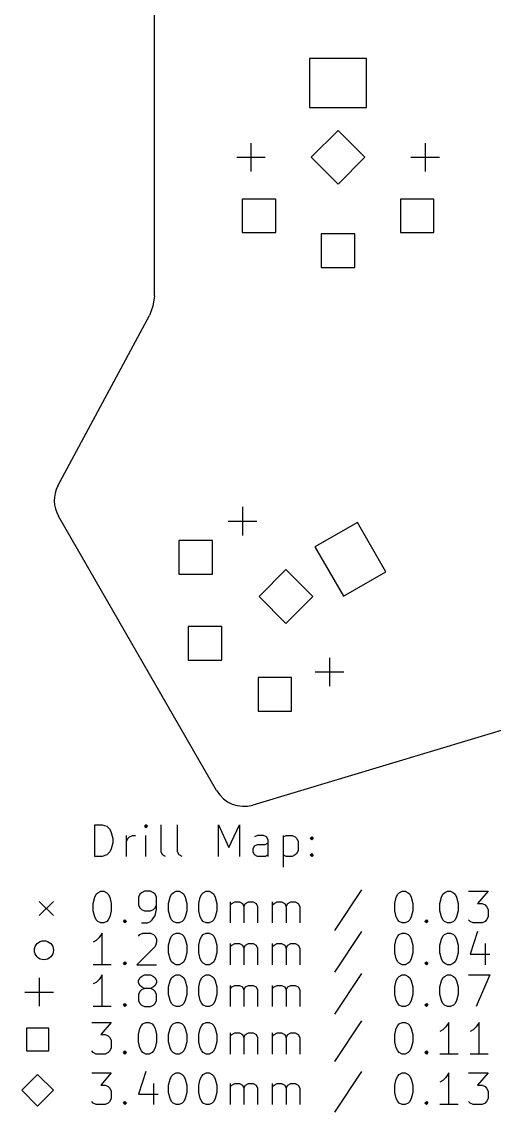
# Model space of a CAD drawing. Extents: x 80 to 226, y -166 to -35.
# Drawn here: x 80 to 109.9, y -166 to -97.1 of the extents above; entities that cross this region are included whole.
import ezdxf

# ---------------------------------------------------------------- set-up
doc = ezdxf.new("R2010")
doc.units = 0
doc.layers.add('BLACK', color=7, linetype='CONTINUOUS')

msp = doc.modelspace()

# ---------------------------------------------------------------- linework, layer by layer
at = {"layer": 'BLACK', "linetype": 'CONTINUOUS'}
for p, q in [((88.4, -114.403101), (88.4, -39.4)), ((98.2, -99.401), (98.2, -102.501)), ((101.8, -99.401), (98.2, -99.401)), ((101.8, -102.501), (101.8, -99.401)), ((98.2, -102.501), (101.8, -102.501)), ((100, -103.95), (98.3, -105.65)), ((101.7, -105.65), (100, -103.95)), ((94.5, -104.75), (94.5, -106.55)), ((105.5, -104.75), (105.5, -106.55)), ((93.6, -105.65), (95.4, -105.65)), ((98.3, -105.65), (100, -107.35)), ((100, -107.35), (101.7, -105.65)), ((104.6, -105.65), (106.4, -105.65)), ((96.06067, -108.28933), (93.93933, -108.28933)), ((93.93933, -108.28933), (93.93933, -110.41067)), ((96.06067, -110.41067), (96.06067, -108.28933)), ((106.06067, -108.28933), (103.93933, -108.28933)), ((103.93933, -108.28933), (103.93933, -110.41067)), ((106.06067, -110.41067), (106.06067, -108.28933)), ((93.93933, -110.41067), (96.06067, -110.41067)), ((101.06067, -110.48933), (98.93933, -110.48933)), ((98.93933, -110.48933), (98.93933, -112.61067)), ((101.06067, -112.61067), (101.06067, -110.48933)), ((103.93933, -110.41067), (106.06067, -110.41067)), ((98.93933, -112.61067), (101.06067, -112.61067)), ((88.4, -114.403101), (88.2972, -115.0531)), ((82.290056, -126.397417), (88.0972, -115.6531)), ((88.2972, -115.0531), (88.0972, -115.6531)), ((93.96, -127.73686), (93.96, -129.53686)), ((92.331436, -145.654671), (82.341192, -128.315144)), ((93.06, -128.63686), (94.86, -128.63686)), ((101.221793, -128.716654), (98.537114, -130.266654)), ((103.021793, -131.834346), (101.221793, -128.716654)), ((92.066376, -129.859203), (89.945036, -129.859203)), ((89.945036, -129.859203), (89.945036, -131.980543)), ((92.066376, -131.980543), (92.066376, -129.859203)), ((98.537114, -130.266654), (100.337114, -133.384346)), ((89.945036, -131.980543), (92.066376, -131.980543)), ((96.71, -131.7), (95.01, -133.4)), ((98.41, -133.4), (96.71, -131.7)), ((100.337114, -133.384346), (103.021793, -131.834346)), ((138.251328, -133.4495), (94.62, -146.5795)), ((95.01, -133.4), (96.71, -135.1)), ((96.71, -135.1), (98.41, -133.4)), ((92.66112, -135.28933), (90.53978, -135.28933)), ((90.53978, -135.28933), (90.53978, -137.41067)), ((92.66112, -137.41067), (92.66112, -135.28933)), ((90.53978, -137.41067), (92.66112, -137.41067)), ((99.46, -137.26314), (99.46, -139.06314)), ((98.56, -138.16314), (100.36, -138.16314)), ((97.066376, -138.519457), (94.945036, -138.519457)), ((94.945036, -138.519457), (94.945036, -140.640797)), ((97.066376, -140.640797), (97.066376, -138.519457)), ((94.945036, -140.640797), (97.066376, -140.640797)), ((84.627839, -149.822734), (84.627839, -147.822734)), ((84.627839, -147.822734), (85.104029, -147.822734)), ((85.104029, -147.822734), (85.389744, -147.917972)), ((85.389744, -147.917972), (85.58022, -148.108448)), ((85.58022, -148.108448), (85.675458, -148.298924)), ((87.865934, -147.822734), (87.770696, -147.917972)), ((87.770696, -147.917972), (87.865934, -148.01321)), ((87.961172, -147.917972), (87.865934, -147.822734)), ((87.865934, -147.822734), (87.865934, -148.01321)), ((87.865934, -148.01321), (87.961172, -147.917972)), ((88.818315, -149.537019), (88.818315, -147.822734)), ((89.865934, -149.537019), (89.865934, -147.822734)), ((92.437363, -149.822734), (92.437363, -147.822734)), ((92.437363, -147.822734), (93.10403, -149.251305)), ((93.10403, -149.251305), (93.770696, -147.822734)), ((93.770696, -147.822734), (93.770696, -149.822734)), ((85.675458, -148.298924), (85.770696, -148.679876)), ((85.770696, -148.679876), (85.770696, -148.965591)), ((86.627839, -149.822734), (86.627839, -148.4894)), ((86.627839, -148.870353), (86.723077, -148.679876)), ((86.723077, -148.679876), (86.818315, -148.584638)), ((86.818315, -148.584638), (87.008791, -148.4894)), ((87.008791, -148.4894), (87.199268, -148.4894)), ((87.865934, -149.822734), (87.865934, -148.4894)), ((94.913553, -148.4894), (94.723077, -148.584638)), ((95.294506, -148.4894), (94.913553, -148.4894)), ((95.484982, -148.584638), (95.294506, -148.4894)), ((95.58022, -148.775115), (95.484982, -148.584638)), ((95.58022, -149.822734), (95.58022, -148.775115)), ((96.532601, -148.4894), (96.532601, -150.4894)), ((96.532601, -148.584638), (96.723077, -148.4894)), ((96.723077, -148.4894), (97.10403, -148.4894)), ((97.10403, -148.4894), (97.294506, -148.584638)), ((97.294506, -148.584638), (97.389744, -148.679876)), ((97.389744, -148.679876), (97.484982, -148.870353)), ((98.246887, -148.679876), (98.342125, -148.584638)), ((98.342125, -148.775115), (98.246887, -148.679876)), ((98.342125, -148.584638), (98.437363, -148.679876)), ((98.342125, -148.584638), (98.342125, -148.775115)), ((98.437363, -148.679876), (98.342125, -148.775115)), ((85.675458, -149.346543), (85.58022, -149.537019)), ((85.770696, -148.965591), (85.675458, -149.346543)), ((94.627839, -149.346543), (94.723077, -149.156067)), ((94.627839, -149.537019), (94.627839, -149.346543)), ((94.723077, -149.156067), (94.913553, -149.060829)), ((94.913553, -149.060829), (95.389744, -149.060829)), ((95.389744, -149.060829), (95.58022, -148.965591)), ((97.484982, -149.441781), (97.389744, -149.632257)), ((97.484982, -148.870353), (97.484982, -149.441781)), ((85.104029, -149.822734), (84.627839, -149.822734)), ((85.389744, -149.727496), (85.104029, -149.822734)), ((85.58022, -149.537019), (85.389744, -149.727496)), ((88.913553, -149.727496), (88.818315, -149.537019)), ((89.104029, -149.822734), (88.913553, -149.727496)), ((89.961172, -149.727496), (89.865934, -149.537019)), ((90.151648, -149.822734), (89.961172, -149.727496)), ((94.723077, -149.727496), (94.627839, -149.537019)), ((94.913553, -149.822734), (94.723077, -149.727496)), ((95.389744, -149.822734), (94.913553, -149.822734)), ((95.58022, -149.727496), (95.389744, -149.822734)), ((96.723077, -149.822734), (96.532601, -149.727496)), ((97.10403, -149.822734), (96.723077, -149.822734)), ((97.294506, -149.727496), (97.10403, -149.822734)), ((97.389744, -149.632257), (97.294506, -149.727496)), ((98.246887, -149.727496), (98.342125, -149.632257)), ((98.342125, -149.822734), (98.246887, -149.727496)), ((98.342125, -149.632257), (98.437363, -149.727496)), ((98.342125, -149.632257), (98.342125, -149.822734)), ((98.437363, -149.727496), (98.342125, -149.822734)), ((84.627839, -152.403686), (84.723077, -152.21321)), ((84.723077, -152.21321), (84.818315, -152.117972)), ((84.818315, -152.117972), (85.008791, -152.022734)), ((85.008791, -152.022734), (85.199268, -152.022734)), ((85.199268, -152.022734), (85.389744, -152.117972)), ((85.389744, -152.117972), (85.484982, -152.21321)), ((85.484982, -152.21321), (85.58022, -152.403686)), ((87.484982, -152.21321), (87.389744, -152.403686)), ((87.58022, -152.117972), (87.484982, -152.21321)), ((87.770696, -152.022734), (87.58022, -152.117972)), ((88.151649, -152.022734), (87.770696, -152.022734)), ((88.342125, -152.117972), (88.151649, -152.022734)), ((88.437363, -152.21321), (88.342125, -152.117972)), ((88.532601, -152.403686), (88.437363, -152.21321)), ((89.389744, -152.403686), (89.484982, -152.21321)), ((89.484982, -152.21321), (89.58022, -152.117972)), ((89.58022, -152.117972), (89.770696, -152.022734)), ((89.770696, -152.022734), (89.961173, -152.022734)), ((89.961173, -152.022734), (90.151649, -152.117972)), ((90.151649, -152.117972), (90.246887, -152.21321)), ((90.246887, -152.21321), (90.342125, -152.403686)), ((91.294506, -152.403686), (91.389744, -152.21321)), ((91.389744, -152.21321), (91.484982, -152.117972)), ((91.484982, -152.117972), (91.675458, -152.022734)), ((91.675458, -152.022734), (91.865935, -152.022734)), ((91.865935, -152.022734), (92.056411, -152.117972)), ((92.056411, -152.117972), (92.151649, -152.21321)), ((92.151649, -152.21321), (92.246887, -152.403686)), ((101.484983, -151.927496), (99.770698, -154.498924)), ((103.67546, -152.403686), (103.770698, -152.21321)), ((103.770698, -152.21321), (103.865936, -152.117972)), ((103.865936, -152.117972), (104.056412, -152.022734)), ((104.056412, -152.022734), (104.246889, -152.022734)), ((104.246889, -152.022734), (104.437365, -152.117972)), ((104.437365, -152.117972), (104.532603, -152.21321)), ((104.532603, -152.21321), (104.627841, -152.403686)), ((106.532603, -152.403686), (106.627841, -152.21321)), ((106.627841, -152.21321), (106.723079, -152.117972)), ((106.723079, -152.117972), (106.913555, -152.022734)), ((106.913555, -152.022734), (107.104032, -152.022734)), ((107.104032, -152.022734), (107.294508, -152.117972)), ((107.294508, -152.117972), (107.389746, -152.21321)), ((107.389746, -152.21321), (107.484984, -152.403686)), ((108.246889, -152.022734), (109.484984, -152.022734)), ((109.484984, -152.022734), (108.818317, -152.784638)), ((81.120071, -152.657896), (82.020071, -153.557896)), ((82.020071, -152.657896), (81.120071, -153.557896)), ((84.532601, -152.784638), (84.627839, -152.403686)), ((84.532601, -153.260829), (84.532601, -152.784638)), ((85.58022, -152.403686), (85.675458, -152.784638)), ((85.675458, -152.784638), (85.675458, -153.260829)), ((87.389744, -152.403686), (87.389744, -152.879876)), ((87.389744, -152.879876), (87.484982, -153.070353)), ((88.437363, -153.070353), (88.532601, -152.879876)), ((88.532601, -153.165591), (88.532601, -152.403686)), ((89.294506, -152.784638), (89.389744, -152.403686)), ((89.294506, -153.260829), (89.294506, -152.784638)), ((90.342125, -152.403686), (90.437363, -152.784638)), ((90.437363, -152.784638), (90.437363, -153.260829)), ((91.199268, -152.784638), (91.294506, -152.403686)), ((91.199268, -153.260829), (91.199268, -152.784638)), ((92.246887, -152.403686), (92.342125, -152.784638)), ((92.342125, -152.784638), (92.342125, -153.260829)), ((93.199268, -154.022734), (93.199268, -152.6894)), ((93.199268, -152.879876), (93.294506, -152.784638)), ((93.294506, -152.784638), (93.484982, -152.6894)), ((93.484982, -152.6894), (93.770697, -152.6894)), ((93.770697, -152.6894), (93.961173, -152.784638)), ((93.961173, -152.784638), (94.056411, -152.975115)), ((94.056411, -152.975115), (94.151649, -152.784638)), ((94.151649, -152.784638), (94.342125, -152.6894)), ((94.342125, -152.6894), (94.627839, -152.6894)), ((94.627839, -152.6894), (94.818316, -152.784638)), ((94.818316, -152.784638), (94.913554, -152.975115)), ((95.865935, -154.022734), (95.865935, -152.6894)), ((95.865935, -152.879876), (95.961173, -152.784638)), ((95.961173, -152.784638), (96.151649, -152.6894)), ((96.151649, -152.6894), (96.437364, -152.6894)), ((96.437364, -152.6894), (96.62784, -152.784638)), ((96.62784, -152.784638), (96.723078, -152.975115)), ((96.723078, -152.975115), (96.818316, -152.784638)), ((96.818316, -152.784638), (97.008792, -152.6894)), ((97.008792, -152.6894), (97.294506, -152.6894)), ((97.294506, -152.6894), (97.484983, -152.784638)), ((97.484983, -152.784638), (97.580221, -152.975115)), ((103.580222, -152.784638), (103.67546, -152.403686)), ((103.580222, -153.260829), (103.580222, -152.784638)), ((104.627841, -152.403686), (104.723079, -152.784638)), ((104.723079, -152.784638), (104.723079, -153.260829)), ((106.437365, -152.784638), (106.532603, -152.403686)), ((106.437365, -153.260829), (106.437365, -152.784638)), ((107.484984, -152.403686), (107.580222, -152.784638)), ((107.580222, -152.784638), (107.580222, -153.260829)), ((108.818317, -152.784638), (109.104032, -152.784638)), ((109.104032, -152.784638), (109.294508, -152.879876)), ((109.294508, -152.879876), (109.389746, -152.975115)), ((84.627839, -153.641781), (84.532601, -153.260829)), ((85.675458, -153.260829), (85.58022, -153.641781)), ((87.484982, -153.070353), (87.58022, -153.165591)), ((87.58022, -153.165591), (87.770696, -153.260829)), ((87.770696, -153.260829), (88.151649, -153.260829)), ((88.151649, -153.260829), (88.342125, -153.165591)), ((88.246887, -153.832257), (88.437363, -153.546543)), ((88.342125, -153.165591), (88.437363, -153.070353)), ((88.437363, -153.546543), (88.532601, -153.165591)), ((89.389744, -153.641781), (89.294506, -153.260829)), ((90.437363, -153.260829), (90.342125, -153.641781)), ((91.294506, -153.641781), (91.199268, -153.260829)), ((92.342125, -153.260829), (92.246887, -153.641781)), ((94.056411, -152.975115), (94.056411, -154.022734)), ((94.913554, -152.975115), (94.913554, -154.022734)), ((96.723078, -152.975115), (96.723078, -154.022734)), ((97.580221, -152.975115), (97.580221, -154.022734)), ((103.67546, -153.641781), (103.580222, -153.260829)), ((104.723079, -153.260829), (104.627841, -153.641781)), ((106.532603, -153.641781), (106.437365, -153.260829)), ((107.580222, -153.260829), (107.484984, -153.641781)), ((109.389746, -152.975115), (109.484984, -153.165591)), ((109.484984, -153.165591), (109.484984, -153.641781)), ((84.723077, -153.832257), (84.627839, -153.641781)), ((84.818315, -153.927496), (84.723077, -153.832257)), ((85.008791, -154.022734), (84.818315, -153.927496)), ((85.199268, -154.022734), (85.008791, -154.022734)), ((85.389744, -153.927496), (85.199268, -154.022734)), ((85.484982, -153.832257), (85.389744, -153.927496)), ((85.58022, -153.641781), (85.484982, -153.832257)), ((86.437363, -153.927496), (86.532601, -153.832257)), ((86.532601, -154.022734), (86.437363, -153.927496)), ((86.532601, -153.832257), (86.627839, -153.927496)), ((86.532601, -153.832257), (86.532601, -154.022734)), ((86.627839, -153.927496), (86.532601, -154.022734)), ((87.58022, -154.022734), (87.961172, -154.022734)), ((87.961172, -154.022734), (88.151649, -153.927496)), ((88.151649, -153.927496), (88.246887, -153.832257)), ((89.484982, -153.832257), (89.389744, -153.641781)), ((89.58022, -153.927496), (89.484982, -153.832257)), ((89.770696, -154.022734), (89.58022, -153.927496)), ((89.961173, -154.022734), (89.770696, -154.022734)), ((90.151649, -153.927496), (89.961173, -154.022734)), ((90.246887, -153.832257), (90.151649, -153.927496)), ((90.342125, -153.641781), (90.246887, -153.832257)), ((91.389744, -153.832257), (91.294506, -153.641781)), ((91.484982, -153.927496), (91.389744, -153.832257)), ((91.675458, -154.022734), (91.484982, -153.927496)), ((91.865935, -154.022734), (91.675458, -154.022734)), ((92.056411, -153.927496), (91.865935, -154.022734)), ((92.151649, -153.832257), (92.056411, -153.927496)), ((92.246887, -153.641781), (92.151649, -153.832257)), ((103.770698, -153.832257), (103.67546, -153.641781)), ((103.865936, -153.927496), (103.770698, -153.832257)), ((104.056412, -154.022734), (103.865936, -153.927496)), ((104.246889, -154.022734), (104.056412, -154.022734)), ((104.437365, -153.927496), (104.246889, -154.022734)), ((104.532603, -153.832257), (104.437365, -153.927496)), ((104.627841, -153.641781), (104.532603, -153.832257)), ((105.484984, -153.927496), (105.580222, -153.832257)), ((105.580222, -154.022734), (105.484984, -153.927496)), ((105.580222, -153.832257), (105.67546, -153.927496)), ((105.580222, -153.832257), (105.580222, -154.022734)), ((105.67546, -153.927496), (105.580222, -154.022734)), ((106.627841, -153.832257), (106.532603, -153.641781)), ((106.723079, -153.927496), (106.627841, -153.832257)), ((106.913555, -154.022734), (106.723079, -153.927496)), ((107.104032, -154.022734), (106.913555, -154.022734)), ((107.294508, -153.927496), (107.104032, -154.022734)), ((107.389746, -153.832257), (107.294508, -153.927496)), ((107.484984, -153.641781), (107.389746, -153.832257)), ((108.342127, -153.927496), (108.246889, -153.832257)), ((108.532603, -154.022734), (108.342127, -153.927496)), ((109.104032, -154.022734), (108.532603, -154.022734)), ((109.294508, -153.927496), (109.104032, -154.022734)), ((109.389746, -153.832257), (109.294508, -153.927496)), ((109.484984, -153.641781), (109.389746, -153.832257)), ((84.913553, -154.948448), (84.723077, -155.138924)), ((85.104029, -154.662734), (84.913553, -154.948448)), ((85.104029, -156.662734), (85.104029, -154.662734)), ((87.389744, -154.85321), (87.484982, -154.757972)), ((87.484982, -154.757972), (87.675458, -154.662734)), ((87.675458, -154.662734), (88.151649, -154.662734)), ((88.151649, -154.662734), (88.342125, -154.757972)), ((88.342125, -154.757972), (88.437363, -154.85321)), ((88.437363, -154.85321), (88.532601, -155.043686)), ((89.389744, -155.043686), (89.484982, -154.85321)), ((89.484982, -154.85321), (89.58022, -154.757972)), ((89.58022, -154.757972), (89.770696, -154.662734)), ((89.770696, -154.662734), (89.961173, -154.662734)), ((89.961173, -154.662734), (90.151649, -154.757972)), ((90.151649, -154.757972), (90.246887, -154.85321)), ((90.246887, -154.85321), (90.342125, -155.043686)), ((91.294506, -155.043686), (91.389744, -154.85321)), ((91.389744, -154.85321), (91.484982, -154.757972)), ((91.484982, -154.757972), (91.675458, -154.662734)), ((91.675458, -154.662734), (91.865935, -154.662734)), ((91.865935, -154.662734), (92.056411, -154.757972)), ((92.056411, -154.757972), (92.151649, -154.85321)), ((92.151649, -154.85321), (92.246887, -155.043686)), ((101.484983, -154.567496), (99.770698, -157.138924)), ((103.67546, -155.043686), (103.770698, -154.85321)), ((103.770698, -154.85321), (103.865936, -154.757972)), ((103.865936, -154.757972), (104.056412, -154.662734)), ((104.056412, -154.662734), (104.246889, -154.662734)), ((104.246889, -154.662734), (104.437365, -154.757972)), ((104.437365, -154.757972), (104.532603, -154.85321)), ((104.532603, -154.85321), (104.627841, -155.043686)), ((106.532603, -155.043686), (106.627841, -154.85321)), ((106.627841, -154.85321), (106.723079, -154.757972)), ((106.723079, -154.757972), (106.913555, -154.662734)), ((106.913555, -154.662734), (107.104032, -154.662734)), ((107.104032, -154.662734), (107.294508, -154.757972)), ((107.294508, -154.757972), (107.389746, -154.85321)), ((107.389746, -154.85321), (107.484984, -155.043686)), ((108.818317, -154.567496), (108.342127, -155.996067)), ((84.723077, -155.138924), (84.532601, -155.234162)), ((88.437363, -155.519876), (87.294506, -156.662734)), ((88.532601, -155.234162), (88.437363, -155.519876)), ((88.532601, -155.043686), (88.532601, -155.234162)), ((89.294506, -155.424638), (89.389744, -155.043686)), ((89.294506, -155.900829), (89.294506, -155.424638)), ((90.342125, -155.043686), (90.437363, -155.424638)), ((90.437363, -155.424638), (90.437363, -155.900829)), ((91.199268, -155.424638), (91.294506, -155.043686)), ((91.199268, -155.900829), (91.199268, -155.424638)), ((92.246887, -155.043686), (92.342125, -155.424638)), ((92.342125, -155.424638), (92.342125, -155.900829)), ((93.199268, -156.662734), (93.199268, -155.3294)), ((93.199268, -155.519876), (93.294506, -155.424638)), ((93.294506, -155.424638), (93.484982, -155.3294)), ((93.484982, -155.3294), (93.770697, -155.3294)), ((93.770697, -155.3294), (93.961173, -155.424638)), ((93.961173, -155.424638), (94.056411, -155.615115)), ((94.056411, -155.615115), (94.151649, -155.424638)), ((94.056411, -155.615115), (94.056411, -156.662734)), ((94.151649, -155.424638), (94.342125, -155.3294)), ((94.342125, -155.3294), (94.627839, -155.3294)), ((94.627839, -155.3294), (94.818316, -155.424638)), ((94.818316, -155.424638), (94.913554, -155.615115)), ((94.913554, -155.615115), (94.913554, -156.662734)), ((95.865935, -156.662734), (95.865935, -155.3294)), ((95.865935, -155.519876), (95.961173, -155.424638)), ((95.961173, -155.424638), (96.151649, -155.3294)), ((96.151649, -155.3294), (96.437364, -155.3294)), ((96.437364, -155.3294), (96.62784, -155.424638)), ((96.62784, -155.424638), (96.723078, -155.615115)), ((96.723078, -155.615115), (96.818316, -155.424638)), ((96.723078, -155.615115), (96.723078, -156.662734)), ((96.818316, -155.424638), (97.008792, -155.3294)), ((97.008792, -155.3294), (97.294506, -155.3294)), ((97.294506, -155.3294), (97.484983, -155.424638)), ((97.484983, -155.424638), (97.580221, -155.615115)), ((97.580221, -155.615115), (97.580221, -156.662734)), ((103.580222, -155.424638), (103.67546, -155.043686)), ((103.580222, -155.900829), (103.580222, -155.424638)), ((104.627841, -155.043686), (104.723079, -155.424638)), ((104.723079, -155.424638), (104.723079, -155.900829)), ((106.437365, -155.424638), (106.532603, -155.043686)), ((106.437365, -155.900829), (106.437365, -155.424638)), ((107.484984, -155.043686), (107.580222, -155.424638)), ((107.580222, -155.424638), (107.580222, -155.900829)), ((109.294508, -155.3294), (109.294508, -156.662734)), ((89.389744, -156.281781), (89.294506, -155.900829)), ((89.484982, -156.472257), (89.389744, -156.281781)), ((90.342125, -156.281781), (90.246887, -156.472257)), ((90.437363, -155.900829), (90.342125, -156.281781)), ((91.294506, -156.281781), (91.199268, -155.900829)), ((91.389744, -156.472257), (91.294506, -156.281781)), ((92.246887, -156.281781), (92.151649, -156.472257)), ((92.342125, -155.900829), (92.246887, -156.281781)), ((103.67546, -156.281781), (103.580222, -155.900829)), ((103.770698, -156.472257), (103.67546, -156.281781)), ((104.627841, -156.281781), (104.532603, -156.472257)), ((104.723079, -155.900829), (104.627841, -156.281781)), ((106.532603, -156.281781), (106.437365, -155.900829)), ((106.627841, -156.472257), (106.532603, -156.281781)), ((107.484984, -156.281781), (107.389746, -156.472257)), ((107.580222, -155.900829), (107.484984, -156.281781)), ((108.342127, -155.996067), (109.580222, -155.996067)), ((85.675458, -156.662734), (84.532601, -156.662734)), ((86.437363, -156.567496), (86.532601, -156.472257)), ((86.532601, -156.662734), (86.437363, -156.567496)), ((86.532601, -156.472257), (86.627839, -156.567496)), ((86.532601, -156.472257), (86.532601, -156.662734)), ((86.627839, -156.567496), (86.532601, -156.662734)), ((87.294506, -156.662734), (88.532601, -156.662734)), ((89.58022, -156.567496), (89.484982, -156.472257)), ((89.770696, -156.662734), (89.58022, -156.567496)), ((89.961173, -156.662734), (89.770696, -156.662734)), ((90.151649, -156.567496), (89.961173, -156.662734)), ((90.246887, -156.472257), (90.151649, -156.567496)), ((91.484982, -156.567496), (91.389744, -156.472257)), ((91.675458, -156.662734), (91.484982, -156.567496)), ((91.865935, -156.662734), (91.675458, -156.662734)), ((92.056411, -156.567496), (91.865935, -156.662734)), ((92.151649, -156.472257), (92.056411, -156.567496)), ((103.865936, -156.567496), (103.770698, -156.472257)), ((104.056412, -156.662734), (103.865936, -156.567496)), ((104.246889, -156.662734), (104.056412, -156.662734)), ((104.437365, -156.567496), (104.246889, -156.662734)), ((104.532603, -156.472257), (104.437365, -156.567496)), ((105.484984, -156.567496), (105.580222, -156.472257)), ((105.580222, -156.662734), (105.484984, -156.567496)), ((105.580222, -156.472257), (105.67546, -156.567496)), ((105.580222, -156.472257), (105.580222, -156.662734)), ((105.67546, -156.567496), (105.580222, -156.662734)), ((106.723079, -156.567496), (106.627841, -156.472257)), ((106.913555, -156.662734), (106.723079, -156.567496)), ((107.104032, -156.662734), (106.913555, -156.662734)), ((107.294508, -156.567496), (107.104032, -156.662734)), ((107.389746, -156.472257), (107.294508, -156.567496)), ((81.120071, -157.487896), (81.120071, -159.287896)), ((84.913553, -157.588448), (84.723077, -157.778924)), ((85.104029, -157.302734), (84.913553, -157.588448)), ((85.104029, -159.302734), (85.104029, -157.302734)), ((87.389744, -157.683686), (87.484982, -157.49321)), ((87.389744, -157.778924), (87.389744, -157.683686)), ((87.484982, -157.49321), (87.58022, -157.397972)), ((87.58022, -157.397972), (87.770696, -157.302734)), ((87.770696, -157.302734), (88.151649, -157.302734)), ((88.151649, -157.302734), (88.342125, -157.397972)), ((88.342125, -157.397972), (88.437363, -157.49321)), ((88.437363, -157.49321), (88.532601, -157.683686)), ((88.532601, -157.683686), (88.532601, -157.778924)), ((89.294506, -158.064638), (89.389744, -157.683686)), ((89.389744, -157.683686), (89.484982, -157.49321)), ((89.484982, -157.49321), (89.58022, -157.397972)), ((89.58022, -157.397972), (89.770696, -157.302734)), ((89.770696, -157.302734), (89.961173, -157.302734)), ((89.961173, -157.302734), (90.151649, -157.397972)), ((90.151649, -157.397972), (90.246887, -157.49321)), ((90.246887, -157.49321), (90.342125, -157.683686)), ((90.342125, -157.683686), (90.437363, -158.064638)), ((91.199268, -158.064638), (91.294506, -157.683686)), ((91.294506, -157.683686), (91.389744, -157.49321)), ((91.389744, -157.49321), (91.484982, -157.397972)), ((91.484982, -157.397972), (91.675458, -157.302734)), ((91.675458, -157.302734), (91.865935, -157.302734)), ((91.865935, -157.302734), (92.056411, -157.397972)), ((92.056411, -157.397972), (92.151649, -157.49321)), ((92.151649, -157.49321), (92.246887, -157.683686)), ((92.246887, -157.683686), (92.342125, -158.064638)), ((101.484983, -157.207496), (99.770698, -159.778924)), ((103.580222, -158.064638), (103.67546, -157.683686)), ((103.67546, -157.683686), (103.770698, -157.49321)), ((103.770698, -157.49321), (103.865936, -157.397972)), ((103.865936, -157.397972), (104.056412, -157.302734)), ((104.056412, -157.302734), (104.246889, -157.302734)), ((104.246889, -157.302734), (104.437365, -157.397972)), ((104.437365, -157.397972), (104.532603, -157.49321)), ((104.532603, -157.49321), (104.627841, -157.683686)), ((104.627841, -157.683686), (104.723079, -158.064638)), ((106.437365, -158.064638), (106.532603, -157.683686)), ((106.532603, -157.683686), (106.627841, -157.49321)), ((106.627841, -157.49321), (106.723079, -157.397972)), ((106.723079, -157.397972), (106.913555, -157.302734)), ((106.913555, -157.302734), (107.104032, -157.302734)), ((107.104032, -157.302734), (107.294508, -157.397972)), ((107.294508, -157.397972), (107.389746, -157.49321)), ((107.389746, -157.49321), (107.484984, -157.683686)), ((107.484984, -157.683686), (107.580222, -158.064638)), ((108.246889, -157.302734), (109.580222, -157.302734)), ((109.580222, -157.302734), (108.723079, -159.302734)), ((80.220071, -158.387896), (82.020071, -158.387896)), ((84.723077, -157.778924), (84.532601, -157.874162)), ((87.484982, -157.9694), (87.389744, -157.778924)), ((87.484982, -158.350353), (87.389744, -158.540829)), ((87.58022, -158.064638), (87.484982, -157.9694)), ((87.58022, -158.255115), (87.484982, -158.350353)), ((87.770696, -158.159876), (87.58022, -158.064638)), ((87.770696, -158.159876), (87.58022, -158.255115)), ((88.151649, -158.159876), (87.770696, -158.159876)), ((88.342125, -158.064638), (88.151649, -158.159876)), ((88.342125, -158.255115), (88.151649, -158.159876)), ((88.437363, -157.9694), (88.342125, -158.064638)), ((88.437363, -158.350353), (88.342125, -158.255115)), ((88.532601, -157.778924), (88.437363, -157.9694)), ((88.532601, -158.540829), (88.437363, -158.350353)), ((89.294506, -158.540829), (89.294506, -158.064638)), ((90.437363, -158.064638), (90.437363, -158.540829)), ((91.199268, -158.540829), (91.199268, -158.064638)), ((92.342125, -158.064638), (92.342125, -158.540829)), ((93.199268, -159.302734), (93.199268, -157.9694)), ((93.199268, -158.159876), (93.294506, -158.064638)), ((93.294506, -158.064638), (93.484982, -157.9694)), ((93.484982, -157.9694), (93.770697, -157.9694)), ((93.770697, -157.9694), (93.961173, -158.064638)), ((93.961173, -158.064638), (94.056411, -158.255115)), ((94.056411, -158.255115), (94.151649, -158.064638)), ((94.056411, -158.255115), (94.056411, -159.302734)), ((94.151649, -158.064638), (94.342125, -157.9694)), ((94.342125, -157.9694), (94.627839, -157.9694)), ((94.627839, -157.9694), (94.818316, -158.064638)), ((94.818316, -158.064638), (94.913554, -158.255115)), ((94.913554, -158.255115), (94.913554, -159.302734)), ((95.865935, -159.302734), (95.865935, -157.9694)), ((95.865935, -158.159876), (95.961173, -158.064638)), ((95.961173, -158.064638), (96.151649, -157.9694)), ((96.151649, -157.9694), (96.437364, -157.9694)), ((96.437364, -157.9694), (96.62784, -158.064638)), ((96.62784, -158.064638), (96.723078, -158.255115)), ((96.723078, -158.255115), (96.818316, -158.064638)), ((96.723078, -158.255115), (96.723078, -159.302734)), ((96.818316, -158.064638), (97.008792, -157.9694)), ((97.008792, -157.9694), (97.294506, -157.9694)), ((97.294506, -157.9694), (97.484983, -158.064638)), ((97.484983, -158.064638), (97.580221, -158.255115)), ((97.580221, -158.255115), (97.580221, -159.302734)), ((103.580222, -158.540829), (103.580222, -158.064638)), ((104.723079, -158.064638), (104.723079, -158.540829)), ((106.437365, -158.540829), (106.437365, -158.064638)), ((107.580222, -158.064638), (107.580222, -158.540829)), ((86.437363, -159.207496), (86.532601, -159.112257)), ((86.532601, -159.112257), (86.627839, -159.207496)), ((86.532601, -159.112257), (86.532601, -159.302734)), ((87.389744, -158.540829), (87.389744, -158.921781)), ((87.389744, -158.921781), (87.484982, -159.112257)), ((87.484982, -159.112257), (87.58022, -159.207496)), ((88.342125, -159.207496), (88.437363, -159.112257)), ((88.437363, -159.112257), (88.532601, -158.921781)), ((88.532601, -158.921781), (88.532601, -158.540829)), ((89.389744, -158.921781), (89.294506, -158.540829)), ((89.484982, -159.112257), (89.389744, -158.921781)), ((89.58022, -159.207496), (89.484982, -159.112257)), ((90.246887, -159.112257), (90.151649, -159.207496)), ((90.342125, -158.921781), (90.246887, -159.112257)), ((90.437363, -158.540829), (90.342125, -158.921781)), ((91.294506, -158.921781), (91.199268, -158.540829)), ((91.389744, -159.112257), (91.294506, -158.921781)), ((91.484982, -159.207496), (91.389744, -159.112257)), ((92.151649, -159.112257), (92.056411, -159.207496)), ((92.246887, -158.921781), (92.151649, -159.112257)), ((92.342125, -158.540829), (92.246887, -158.921781)), ((103.67546, -158.921781), (103.580222, -158.540829)), ((103.770698, -159.112257), (103.67546, -158.921781)), ((103.865936, -159.207496), (103.770698, -159.112257)), ((104.532603, -159.112257), (104.437365, -159.207496)), ((104.627841, -158.921781), (104.532603, -159.112257)), ((104.723079, -158.540829), (104.627841, -158.921781)), ((105.484984, -159.207496), (105.580222, -159.112257)), ((105.580222, -159.112257), (105.67546, -159.207496)), ((105.580222, -159.112257), (105.580222, -159.302734)), ((106.532603, -158.921781), (106.437365, -158.540829)), ((106.627841, -159.112257), (106.532603, -158.921781)), ((106.723079, -159.207496), (106.627841, -159.112257)), ((107.389746, -159.112257), (107.294508, -159.207496)), ((107.484984, -158.921781), (107.389746, -159.112257)), ((107.580222, -158.540829), (107.484984, -158.921781)), ((85.675458, -159.302734), (84.532601, -159.302734)), ((86.532601, -159.302734), (86.437363, -159.207496)), ((86.627839, -159.207496), (86.532601, -159.302734)), ((87.58022, -159.207496), (87.770696, -159.302734)), ((87.770696, -159.302734), (88.151649, -159.302734)), ((88.151649, -159.302734), (88.342125, -159.207496)), ((89.770696, -159.302734), (89.58022, -159.207496)), ((89.961173, -159.302734), (89.770696, -159.302734)), ((90.151649, -159.207496), (89.961173, -159.302734)), ((91.675458, -159.302734), (91.484982, -159.207496)), ((91.865935, -159.302734), (91.675458, -159.302734)), ((92.056411, -159.207496), (91.865935, -159.302734)), ((104.056412, -159.302734), (103.865936, -159.207496)), ((104.246889, -159.302734), (104.056412, -159.302734)), ((104.437365, -159.207496), (104.246889, -159.302734)), ((105.580222, -159.302734), (105.484984, -159.207496)), ((105.67546, -159.207496), (105.580222, -159.302734)), ((106.913555, -159.302734), (106.723079, -159.207496)), ((107.104032, -159.302734), (106.913555, -159.302734)), ((107.294508, -159.207496), (107.104032, -159.302734)), ((84.437363, -160.302734), (85.675458, -160.302734)), ((85.675458, -160.302734), (85.008791, -161.064638)), ((87.484982, -160.683686), (87.58022, -160.49321)), ((87.58022, -160.49321), (87.675458, -160.397972)), ((87.675458, -160.397972), (87.865934, -160.302734)), ((87.865934, -160.302734), (88.056411, -160.302734)), ((88.056411, -160.302734), (88.246887, -160.397972)), ((88.246887, -160.397972), (88.342125, -160.49321)), ((88.342125, -160.49321), (88.437363, -160.683686)), ((89.389744, -160.683686), (89.484982, -160.49321)), ((89.484982, -160.49321), (89.58022, -160.397972)), ((89.58022, -160.397972), (89.770696, -160.302734)), ((89.770696, -160.302734), (89.961173, -160.302734)), ((89.961173, -160.302734), (90.151649, -160.397972)), ((90.151649, -160.397972), (90.246887, -160.49321)), ((90.246887, -160.49321), (90.342125, -160.683686)), ((91.294506, -160.683686), (91.389744, -160.49321)), ((91.389744, -160.49321), (91.484982, -160.397972)), ((91.484982, -160.397972), (91.675458, -160.302734)), ((91.675458, -160.302734), (91.865935, -160.302734)), ((91.865935, -160.302734), (92.056411, -160.397972)), ((92.056411, -160.397972), (92.151649, -160.49321)), ((92.151649, -160.49321), (92.246887, -160.683686)), ((101.484983, -160.207496), (99.770698, -162.778924)), ((103.67546, -160.683686), (103.770698, -160.49321)), ((103.770698, -160.49321), (103.865936, -160.397972)), ((103.865936, -160.397972), (104.056412, -160.302734)), ((104.056412, -160.302734), (104.246889, -160.302734)), ((104.246889, -160.302734), (104.437365, -160.397972)), ((104.437365, -160.397972), (104.532603, -160.49321)), ((104.532603, -160.49321), (104.627841, -160.683686)), ((107.008793, -160.302734), (106.818317, -160.588448)), ((107.008793, -162.302734), (107.008793, -160.302734)), ((108.913555, -160.302734), (108.723079, -160.588448)), ((108.913555, -162.302734), (108.913555, -160.302734)), ((81.727185, -160.680782), (80.312957, -160.680782)), ((80.312957, -160.680782), (80.312957, -162.09501)), ((81.727185, -162.09501), (81.727185, -160.680782)), ((85.008791, -161.064638), (85.294506, -161.064638)), ((85.294506, -161.064638), (85.484982, -161.159876)), ((85.484982, -161.159876), (85.58022, -161.255115)), ((87.389744, -161.064638), (87.484982, -160.683686)), ((87.389744, -161.540829), (87.389744, -161.064638)), ((88.437363, -160.683686), (88.532601, -161.064638)), ((88.532601, -161.064638), (88.532601, -161.540829)), ((89.294506, -161.064638), (89.389744, -160.683686)), ((89.294506, -161.540829), (89.294506, -161.064638)), ((90.342125, -160.683686), (90.437363, -161.064638)), ((90.437363, -161.064638), (90.437363, -161.540829)), ((91.199268, -161.064638), (91.294506, -160.683686)), ((91.199268, -161.540829), (91.199268, -161.064638)), ((92.246887, -160.683686), (92.342125, -161.064638)), ((92.342125, -161.064638), (92.342125, -161.540829)), ((93.199268, -162.302734), (93.199268, -160.9694)), ((93.199268, -161.159876), (93.294506, -161.064638)), ((93.294506, -161.064638), (93.484982, -160.9694)), ((93.484982, -160.9694), (93.770697, -160.9694)), ((93.770697, -160.9694), (93.961173, -161.064638)), ((93.961173, -161.064638), (94.056411, -161.255115)), ((94.056411, -161.255115), (94.151649, -161.064638)), ((94.151649, -161.064638), (94.342125, -160.9694)), ((94.342125, -160.9694), (94.627839, -160.9694)), ((94.627839, -160.9694), (94.818316, -161.064638)), ((94.818316, -161.064638), (94.913554, -161.255115)), ((95.865935, -162.302734), (95.865935, -160.9694)), ((95.865935, -161.159876), (95.961173, -161.064638)), ((95.961173, -161.064638), (96.151649, -160.9694)), ((96.151649, -160.9694), (96.437364, -160.9694)), ((96.437364, -160.9694), (96.62784, -161.064638)), ((96.62784, -161.064638), (96.723078, -161.255115)), ((96.723078, -161.255115), (96.818316, -161.064638)), ((96.818316, -161.064638), (97.008792, -160.9694)), ((97.008792, -160.9694), (97.294506, -160.9694)), ((97.294506, -160.9694), (97.484983, -161.064638)), ((97.484983, -161.064638), (97.580221, -161.255115)), ((103.580222, -161.064638), (103.67546, -160.683686)), ((103.580222, -161.540829), (103.580222, -161.064638)), ((104.627841, -160.683686), (104.723079, -161.064638)), ((104.723079, -161.064638), (104.723079, -161.540829)), ((106.627841, -160.778924), (106.437365, -160.874162)), ((106.818317, -160.588448), (106.627841, -160.778924)), ((108.532603, -160.778924), (108.342127, -160.874162)), ((108.723079, -160.588448), (108.532603, -160.778924)), ((85.58022, -161.255115), (85.675458, -161.445591)), ((85.675458, -161.445591), (85.675458, -161.921781)), ((87.484982, -161.921781), (87.389744, -161.540829)), ((88.532601, -161.540829), (88.437363, -161.921781)), ((89.389744, -161.921781), (89.294506, -161.540829)), ((90.437363, -161.540829), (90.342125, -161.921781)), ((91.294506, -161.921781), (91.199268, -161.540829)), ((92.342125, -161.540829), (92.246887, -161.921781)), ((94.056411, -161.255115), (94.056411, -162.302734)), ((94.913554, -161.255115), (94.913554, -162.302734)), ((96.723078, -161.255115), (96.723078, -162.302734)), ((97.580221, -161.255115), (97.580221, -162.302734)), ((103.67546, -161.921781), (103.580222, -161.540829)), ((104.723079, -161.540829), (104.627841, -161.921781)), ((80.312957, -162.09501), (81.727185, -162.09501)), ((84.532601, -162.207496), (84.437363, -162.112257)), ((84.723077, -162.302734), (84.532601, -162.207496)), ((85.294506, -162.302734), (84.723077, -162.302734)), ((85.484982, -162.207496), (85.294506, -162.302734)), ((85.58022, -162.112257), (85.484982, -162.207496)), ((85.675458, -161.921781), (85.58022, -162.112257)), ((86.437363, -162.207496), (86.532601, -162.112257)), ((86.532601, -162.302734), (86.437363, -162.207496)), ((86.532601, -162.112257), (86.627839, -162.207496)), ((86.532601, -162.112257), (86.532601, -162.302734)), ((86.627839, -162.207496), (86.532601, -162.302734)), ((87.58022, -162.112257), (87.484982, -161.921781)), ((87.675458, -162.207496), (87.58022, -162.112257)), ((87.865934, -162.302734), (87.675458, -162.207496)), ((88.056411, -162.302734), (87.865934, -162.302734)), ((88.246887, -162.207496), (88.056411, -162.302734)), ((88.342125, -162.112257), (88.246887, -162.207496)), ((88.437363, -161.921781), (88.342125, -162.112257)), ((89.484982, -162.112257), (89.389744, -161.921781)), ((89.58022, -162.207496), (89.484982, -162.112257)), ((89.770696, -162.302734), (89.58022, -162.207496)), ((89.961173, -162.302734), (89.770696, -162.302734)), ((90.151649, -162.207496), (89.961173, -162.302734)), ((90.246887, -162.112257), (90.151649, -162.207496)), ((90.342125, -161.921781), (90.246887, -162.112257)), ((91.389744, -162.112257), (91.294506, -161.921781)), ((91.484982, -162.207496), (91.389744, -162.112257)), ((91.675458, -162.302734), (91.484982, -162.207496)), ((91.865935, -162.302734), (91.675458, -162.302734)), ((92.056411, -162.207496), (91.865935, -162.302734)), ((92.151649, -162.112257), (92.056411, -162.207496)), ((92.246887, -161.921781), (92.151649, -162.112257)), ((103.770698, -162.112257), (103.67546, -161.921781)), ((103.865936, -162.207496), (103.770698, -162.112257)), ((104.056412, -162.302734), (103.865936, -162.207496)), ((104.246889, -162.302734), (104.056412, -162.302734)), ((104.437365, -162.207496), (104.246889, -162.302734)), ((104.532603, -162.112257), (104.437365, -162.207496)), ((104.627841, -161.921781), (104.532603, -162.112257)), ((105.484984, -162.207496), (105.580222, -162.112257)), ((105.580222, -162.302734), (105.484984, -162.207496)), ((105.580222, -162.112257), (105.67546, -162.207496)), ((105.580222, -162.112257), (105.580222, -162.302734)), ((105.67546, -162.207496), (105.580222, -162.302734)), ((107.580222, -162.302734), (106.437365, -162.302734)), ((109.484984, -162.302734), (108.342127, -162.302734)), ((81.020071, -163.587896), (80.020071, -164.587896)), ((82.020071, -164.587896), (81.020071, -163.587896)), ((84.437363, -163.502734), (85.675458, -163.502734)), ((85.675458, -163.502734), (85.008791, -164.264638)), ((87.865934, -163.407496), (87.389744, -164.836067)), ((89.294506, -164.264638), (89.389744, -163.883686)), ((89.389744, -163.883686), (89.484982, -163.69321)), ((89.484982, -163.69321), (89.58022, -163.597972)), ((89.58022, -163.597972), (89.770696, -163.502734)), ((89.770696, -163.502734), (89.961173, -163.502734)), ((89.961173, -163.502734), (90.151649, -163.597972)), ((90.151649, -163.597972), (90.246887, -163.69321)), ((90.246887, -163.69321), (90.342125, -163.883686)), ((90.342125, -163.883686), (90.437363, -164.264638)), ((91.199268, -164.264638), (91.294506, -163.883686)), ((91.294506, -163.883686), (91.389744, -163.69321)), ((91.389744, -163.69321), (91.484982, -163.597972)), ((91.484982, -163.597972), (91.675458, -163.502734)), ((91.675458, -163.502734), (91.865935, -163.502734)), ((91.865935, -163.502734), (92.056411, -163.597972)), ((92.056411, -163.597972), (92.151649, -163.69321)), ((92.151649, -163.69321), (92.246887, -163.883686)), ((92.246887, -163.883686), (92.342125, -164.264638)), ((101.484983, -163.407496), (99.770698, -165.978924)), ((103.580222, -164.264638), (103.67546, -163.883686)), ((103.67546, -163.883686), (103.770698, -163.69321)), ((103.770698, -163.69321), (103.865936, -163.597972)), ((103.865936, -163.597972), (104.056412, -163.502734)), ((104.056412, -163.502734), (104.246889, -163.502734)), ((104.246889, -163.502734), (104.437365, -163.597972)), ((104.437365, -163.597972), (104.532603, -163.69321)), ((104.532603, -163.69321), (104.627841, -163.883686)), ((104.627841, -163.883686), (104.723079, -164.264638)), ((106.818317, -163.788448), (106.627841, -163.978924)), ((107.008793, -163.502734), (106.818317, -163.788448)), ((107.008793, -165.502734), (107.008793, -163.502734)), ((108.246889, -163.502734), (109.484984, -163.502734)), ((109.484984, -163.502734), (108.818317, -164.264638)), ((80.020071, -164.587896), (81.020071, -165.587896)), ((81.020071, -165.587896), (82.020071, -164.587896)), ((85.008791, -164.264638), (85.294506, -164.264638)), ((85.294506, -164.264638), (85.484982, -164.359876)), ((85.484982, -164.359876), (85.58022, -164.455115)), ((85.58022, -164.455115), (85.675458, -164.645591)), ((88.342125, -164.1694), (88.342125, -165.502734)), ((89.294506, -164.740829), (89.294506, -164.264638)), ((90.437363, -164.264638), (90.437363, -164.740829)), ((91.199268, -164.740829), (91.199268, -164.264638)), ((92.342125, -164.264638), (92.342125, -164.740829)), ((93.199268, -165.502734), (93.199268, -164.1694)), ((93.199268, -164.359876), (93.294506, -164.264638)), ((93.294506, -164.264638), (93.484982, -164.1694)), ((93.484982, -164.1694), (93.770697, -164.1694)), ((93.770697, -164.1694), (93.961173, -164.264638)), ((93.961173, -164.264638), (94.056411, -164.455115)), ((94.056411, -164.455115), (94.151649, -164.264638)), ((94.056411, -164.455115), (94.056411, -165.502734)), ((94.151649, -164.264638), (94.342125, -164.1694)), ((94.342125, -164.1694), (94.627839, -164.1694)), ((94.627839, -164.1694), (94.818316, -164.264638)), ((94.818316, -164.264638), (94.913554, -164.455115)), ((94.913554, -164.455115), (94.913554, -165.502734)), ((95.865935, -165.502734), (95.865935, -164.1694)), ((95.865935, -164.359876), (95.961173, -164.264638)), ((95.961173, -164.264638), (96.151649, -164.1694)), ((96.151649, -164.1694), (96.437364, -164.1694)), ((96.437364, -164.1694), (96.62784, -164.264638)), ((96.62784, -164.264638), (96.723078, -164.455115)), ((96.723078, -164.455115), (96.818316, -164.264638)), ((96.723078, -164.455115), (96.723078, -165.502734)), ((96.818316, -164.264638), (97.008792, -164.1694)), ((97.008792, -164.1694), (97.294506, -164.1694)), ((97.294506, -164.1694), (97.484983, -164.264638)), ((97.484983, -164.264638), (97.580221, -164.455115)), ((97.580221, -164.455115), (97.580221, -165.502734)), ((103.580222, -164.740829), (103.580222, -164.264638)), ((104.723079, -164.264638), (104.723079, -164.740829)), ((106.627841, -163.978924), (106.437365, -164.074162)), ((108.818317, -164.264638), (109.104032, -164.264638)), ((109.104032, -164.264638), (109.294508, -164.359876)), ((109.294508, -164.359876), (109.389746, -164.455115)), ((109.389746, -164.455115), (109.484984, -164.645591)), ((84.532601, -165.407496), (84.437363, -165.312257)), ((85.58022, -165.312257), (85.484982, -165.407496)), ((85.675458, -165.121781), (85.58022, -165.312257)), ((85.675458, -164.645591), (85.675458, -165.121781)), ((86.437363, -165.407496), (86.532601, -165.312257)), ((86.532601, -165.312257), (86.627839, -165.407496)), ((86.532601, -165.312257), (86.532601, -165.502734)), ((87.389744, -164.836067), (88.627839, -164.836067)), ((89.389744, -165.121781), (89.294506, -164.740829)), ((89.484982, -165.312257), (89.389744, -165.121781)), ((89.58022, -165.407496), (89.484982, -165.312257)), ((90.246887, -165.312257), (90.151649, -165.407496)), ((90.342125, -165.121781), (90.246887, -165.312257)), ((90.437363, -164.740829), (90.342125, -165.121781)), ((91.294506, -165.121781), (91.199268, -164.740829)), ((91.389744, -165.312257), (91.294506, -165.121781)), ((91.484982, -165.407496), (91.389744, -165.312257)), ((92.151649, -165.312257), (92.056411, -165.407496)), ((92.246887, -165.121781), (92.151649, -165.312257)), ((92.342125, -164.740829), (92.246887, -165.121781)), ((103.67546, -165.121781), (103.580222, -164.740829)), ((103.770698, -165.312257), (103.67546, -165.121781)), ((103.865936, -165.407496), (103.770698, -165.312257)), ((104.532603, -165.312257), (104.437365, -165.407496)), ((104.627841, -165.121781), (104.532603, -165.312257)), ((104.723079, -164.740829), (104.627841, -165.121781)), ((105.484984, -165.407496), (105.580222, -165.312257)), ((105.580222, -165.312257), (105.67546, -165.407496)), ((105.580222, -165.312257), (105.580222, -165.502734)), ((108.342127, -165.407496), (108.246889, -165.312257)), ((109.389746, -165.312257), (109.294508, -165.407496)), ((109.484984, -165.121781), (109.389746, -165.312257)), ((109.484984, -164.645591), (109.484984, -165.121781)), ((84.723077, -165.502734), (84.532601, -165.407496)), ((85.294506, -165.502734), (84.723077, -165.502734)), ((85.484982, -165.407496), (85.294506, -165.502734)), ((86.532601, -165.502734), (86.437363, -165.407496)), ((86.627839, -165.407496), (86.532601, -165.502734)), ((89.770696, -165.502734), (89.58022, -165.407496)), ((89.961173, -165.502734), (89.770696, -165.502734)), ((90.151649, -165.407496), (89.961173, -165.502734)), ((91.675458, -165.502734), (91.484982, -165.407496)), ((91.865935, -165.502734), (91.675458, -165.502734)), ((92.056411, -165.407496), (91.865935, -165.502734)), ((104.056412, -165.502734), (103.865936, -165.407496)), ((104.246889, -165.502734), (104.056412, -165.502734)), ((104.437365, -165.407496), (104.246889, -165.502734)), ((105.580222, -165.502734), (105.484984, -165.407496)), ((105.67546, -165.407496), (105.580222, -165.502734)), ((107.580222, -165.502734), (106.437365, -165.502734)), ((108.532603, -165.502734), (108.342127, -165.407496)), ((109.104032, -165.502734), (108.532603, -165.502734)), ((109.294508, -165.407496), (109.104032, -165.502734))]:
    msp.add_line(p, q, dxfattribs=at)
at = {"layer": 'BLACK'}
msp.add_circle((81.420071, -155.747896), 0.6, dxfattribs=at)
for centre, radius, start, end in [((84.0707, -127.3095), 2.000629, -207.12247157, -149.82360568), ((94.0655, -144.6577), 2.000196, -150.10397372, -73.90547865)]:
    msp.add_arc(centre, radius, start, end, dxfattribs=at)

doc.saveas('drawing.dxf')
